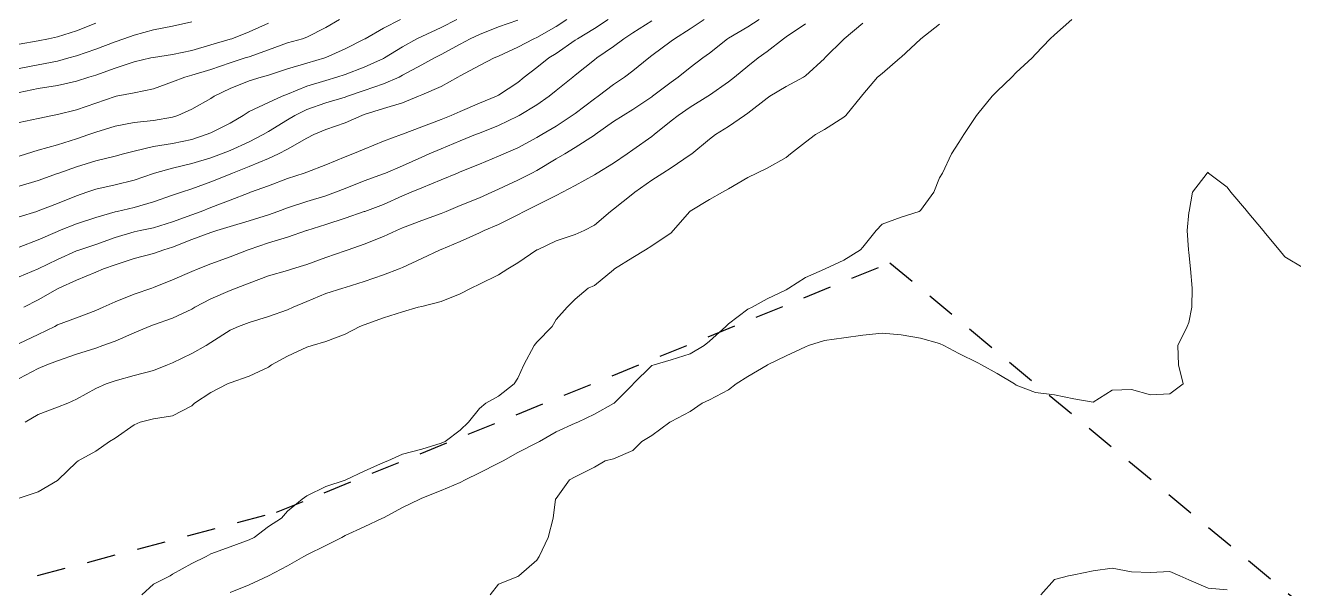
# Model space of a CAD drawing. Header units: centimetres. Extents: x 0 to 642158, y -847 to 649707.
# Drawn here: x 617068.91 to 617101.98, y 620159.41 to 620174.1 of the extents above; entities that cross this region are included whole.
import ezdxf

# ---------------------------------------------------------------- set-up
doc = ezdxf.new("R2010")
doc.units = ezdxf.units.CM
doc.header["$MEASUREMENT"] = 0
doc.linetypes.add('JIS_02_0.7', pattern=[1.35, 0.75, -0.6])
doc.layers.add('WAL_parcellaire agricole', color=7, linetype='JIS_02_0.7', lineweight=25)
doc.layers.add('WAL_topographie 0.5', color=253, linetype='Continuous', lineweight=20)

msp = doc.modelspace()

# ---------------------------------------------------------------- linework, layer by layer
at = {"layer": 'WAL_parcellaire agricole'}
msp.add_lwpolyline([(617008.458, 620154.4), (617004.365, 620160.596), (617050.958, 620154.904), (617075.457, 620161.407), (617091.456, 620167.909), (617122.459, 620142.163), (617165.706, 620162.168), (617223.952, 620191.924), (617274.948, 620218.93), (617287.196, 620231.681), (617256.444, 620253.677), (617263.942, 620268.928), (617277.439, 620290.929), (617285.816, 620301.128), (617299.437, 620313.432), (617306.604, 620316.52), (617318.353, 620318.751), (617331.123, 620318.633), (617342.936, 620315.937), (617354.937, 620308.938), (617365.438, 620299.44), (617398.944, 620245.444), (617410.112, 620235.279), (617419.446, 620223.447)], dxfattribs=at)
at = {"layer": 'WAL_topographie 0.5'}
for points in [[(617077.103, 620174.25), (617076.75, 620174.041), (617076.25, 620173.79), (617076.135, 620173.75), (617075.75, 620173.642), (617075.25, 620173.465), (617074.75, 620173.283), (617074.647, 620173.25), (617074.25, 620173.123), (617073.75, 620172.948), (617073.25, 620172.798), (617073.071, 620172.75), (617072.75, 620172.627), (617072.25, 620172.446), (617071.75, 620172.342), (617071.283, 620172.25), (617071.25, 620172.244), (617070.75, 620172.075), (617070.25, 620171.899), (617069.75, 620171.776), (617069.618, 620171.75), (617069.25, 620171.671), (617068.75, 620171.564)], [(617078.696, 620174.25), (617078.25, 620174.027), (617077.774, 620173.75), (617077.75, 620173.736), (617077.25, 620173.485), (617076.75, 620173.261), (617076.719, 620173.25), (617076.25, 620173.114), (617075.75, 620172.97), (617075.25, 620172.803), (617075.059, 620172.75), (617074.75, 620172.656), (617074.25, 620172.451), (617073.838, 620172.25), (617073.75, 620172.195), (617073.25, 620171.917), (617072.886, 620171.75), (617072.75, 620171.706), (617072.25, 620171.622), (617071.75, 620171.568), (617071.25, 620171.472), (617070.75, 620171.314), (617070.568, 620171.25), (617070.25, 620171.144), (617069.75, 620170.987), (617069.25, 620170.843), (617068.941, 620170.75), (617068.75, 620170.691)], [(617080.164, 620174.25), (617079.75, 620174.044), (617079.25, 620173.812), (617079.124, 620173.75), (617078.75, 620173.544), (617078.273, 620173.25), (617078.25, 620173.237), (617077.75, 620173.011), (617077.25, 620172.822), (617077.033, 620172.75), (617076.75, 620172.664), (617076.25, 620172.514), (617075.75, 620172.307), (617075.608, 620172.25), (617075.25, 620172.089), (617074.75, 620171.85), (617074.591, 620171.75), (617074.25, 620171.546), (617073.75, 620171.299), (617073.631, 620171.25), (617073.25, 620171.128), (617072.75, 620171.02), (617072.25, 620170.943), (617071.75, 620170.823), (617071.473, 620170.75), (617071.25, 620170.691), (617070.75, 620170.571), (617070.25, 620170.414), (617069.786, 620170.25), (617069.75, 620170.236), (617069.25, 620170.057), (617068.75, 620169.906)], [(617088.047, 620174.25), (617087.75, 620174.06), (617087.25, 620173.769), (617087.221, 620173.75), (617086.75, 620173.378), (617086.577, 620173.25), (617086.25, 620172.999), (617085.933, 620172.75), (617085.75, 620172.616), (617085.264, 620172.25), (617085.25, 620172.24), (617084.75, 620171.905), (617084.496, 620171.75), (617084.25, 620171.591), (617083.772, 620171.25), (617083.75, 620171.235), (617083.25, 620170.913), (617082.976, 620170.75), (617082.75, 620170.616), (617082.25, 620170.316), (617082.121, 620170.25), (617081.75, 620170.06), (617081.25, 620169.83), (617081.073, 620169.75), (617080.75, 620169.606), (617080.25, 620169.402), (617079.885, 620169.25), (617079.75, 620169.193), (617079.25, 620169.008), (617078.75, 620168.817), (617078.589, 620168.75), (617078.25, 620168.597), (617077.75, 620168.392), (617077.333, 620168.25), (617077.25, 620168.219), (617076.75, 620168.046), (617076.25, 620167.865), (617075.878, 620167.75), (617075.75, 620167.71), (617075.25, 620167.569), (617074.75, 620167.382), (617074.413, 620167.25), (617074.25, 620167.187), (617073.75, 620166.967), (617073.331, 620166.75), (617073.25, 620166.699), (617072.75, 620166.462), (617072.25, 620166.294), (617072.142, 620166.25), (617071.75, 620166.081), (617071.25, 620165.865), (617070.937, 620165.75), (617070.75, 620165.683), (617070.25, 620165.526), (617069.75, 620165.35), (617069.47, 620165.25), (617069.25, 620165.153), (617068.75, 620164.889)], [(617086.615, 620174.25), (617086.25, 620174.012), (617085.837, 620173.75), (617085.75, 620173.687), (617085.25, 620173.312), (617085.166, 620173.25), (617084.75, 620172.915), (617084.534, 620172.75), (617084.25, 620172.556), (617083.844, 620172.25), (617083.75, 620172.184), (617083.25, 620171.805), (617083.174, 620171.75), (617082.75, 620171.468), (617082.375, 620171.25), (617082.25, 620171.177), (617081.75, 620170.909), (617081.388, 620170.75), (617081.25, 620170.691), (617080.75, 620170.482), (617080.25, 620170.279), (617080.176, 620170.25), (617079.75, 620170.075), (617079.25, 620169.867), (617078.976, 620169.75), (617078.75, 620169.651), (617078.25, 620169.425), (617077.764, 620169.25), (617077.75, 620169.245), (617077.25, 620169.077), (617076.75, 620168.912), (617076.25, 620168.752), (617076.244, 620168.75), (617075.75, 620168.58), (617075.25, 620168.427), (617074.75, 620168.259), (617074.721, 620168.25), (617074.25, 620168.063), (617073.75, 620167.881), (617073.422, 620167.75), (617073.25, 620167.679), (617072.75, 620167.461), (617072.25, 620167.264), (617072.209, 620167.25), (617071.75, 620167.091), (617071.25, 620166.893), (617070.942, 620166.75), (617070.75, 620166.663), (617070.25, 620166.473), (617069.75, 620166.288), (617069.683, 620166.25), (617069.25, 620166.042), (617068.75, 620165.808)], [(617084.108, 620174.25), (617083.75, 620174.015), (617083.306, 620173.75), (617083.25, 620173.712), (617082.75, 620173.367), (617082.559, 620173.25), (617082.25, 620173.005), (617081.919, 620172.75), (617081.75, 620172.611), (617081.25, 620172.276), (617081.197, 620172.25), (617080.75, 620172.072), (617080.25, 620171.855), (617080.011, 620171.75), (617079.75, 620171.646), (617079.25, 620171.45), (617078.75, 620171.261), (617078.718, 620171.25), (617078.25, 620171.079), (617077.75, 620170.873), (617077.455, 620170.75), (617077.25, 620170.672), (617076.75, 620170.465), (617076.25, 620170.275), (617076.184, 620170.25), (617075.75, 620170.106), (617075.25, 620169.919), (617074.786, 620169.75), (617074.75, 620169.737), (617074.25, 620169.543), (617073.75, 620169.348), (617073.494, 620169.25), (617073.25, 620169.163), (617072.75, 620168.981), (617072.25, 620168.821), (617071.907, 620168.75), (617071.75, 620168.717), (617071.25, 620168.569), (617070.75, 620168.388), (617070.333, 620168.25), (617070.25, 620168.221), (617069.75, 620167.999), (617069.25, 620167.75), (617069.25, 620167.75), (617068.75, 620167.542)], [(617083.033, 620174.25), (617082.75, 620174.067), (617082.25, 620173.785), (617082.17, 620173.75), (617081.75, 620173.534), (617081.25, 620173.298), (617081.138, 620173.25), (617080.75, 620173.052), (617080.25, 620172.785), (617080.189, 620172.75), (617079.75, 620172.504), (617079.25, 620172.287), (617079.164, 620172.25), (617078.75, 620172.08), (617078.25, 620171.929), (617077.75, 620171.774), (617077.683, 620171.75), (617077.25, 620171.557), (617076.75, 620171.381), (617076.438, 620171.25), (617076.25, 620171.158), (617075.75, 620170.873), (617075.515, 620170.75), (617075.25, 620170.63), (617074.75, 620170.423), (617074.311, 620170.25), (617074.25, 620170.224), (617073.75, 620170.019), (617073.25, 620169.838), (617072.982, 620169.75), (617072.75, 620169.671), (617072.25, 620169.496), (617071.75, 620169.353), (617071.308, 620169.25), (617071.25, 620169.237), (617070.75, 620169.087), (617070.25, 620168.925), (617069.806, 620168.75), (617069.75, 620168.727), (617069.25, 620168.507), (617068.75, 620168.314)], [(617081.75, 620174.231), (617081.25, 620174.065), (617080.75, 620173.865), (617080.512, 620173.75), (617080.25, 620173.613), (617079.75, 620173.338), (617079.58, 620173.25), (617079.25, 620173.07), (617078.75, 620172.797), (617078.66, 620172.75), (617078.25, 620172.572), (617077.75, 620172.404), (617077.312, 620172.25), (617077.25, 620172.226), (617076.75, 620172.076), (617076.25, 620171.906), (617075.939, 620171.75), (617075.75, 620171.637), (617075.25, 620171.332), (617075.116, 620171.25), (617074.75, 620171.06), (617074.25, 620170.834), (617074.028, 620170.75), (617073.75, 620170.649), (617073.25, 620170.497), (617072.75, 620170.376), (617072.283, 620170.25), (617072.25, 620170.24), (617071.75, 620170.067), (617071.25, 620169.942), (617070.75, 620169.828), (617070.519, 620169.75), (617070.25, 620169.659), (617069.75, 620169.456), (617069.25, 620169.263), (617069.208, 620169.25), (617068.75, 620169.109)], [(617073.25, 620174.188), (617072.75, 620174.076), (617072.25, 620173.979), (617071.75, 620173.844), (617071.484, 620173.75), (617071.25, 620173.671), (617070.75, 620173.477), (617070.25, 620173.306), (617070.05, 620173.25), (617069.75, 620173.169), (617069.25, 620173.067), (617068.75, 620172.979)], [(617070.75, 620174.16), (617070.25, 620173.953), (617069.75, 620173.797), (617069.514, 620173.75), (617069.25, 620173.698), (617068.75, 620173.613)], [(617075.25, 620174.153), (617074.75, 620173.932), (617074.292, 620173.75), (617074.25, 620173.737), (617073.75, 620173.588), (617073.25, 620173.44), (617072.75, 620173.341), (617072.25, 620173.264), (617072.182, 620173.25), (617071.75, 620173.152), (617071.25, 620172.985), (617070.75, 620172.804), (617070.57, 620172.75), (617070.25, 620172.647), (617069.75, 620172.536), (617069.25, 620172.45), (617068.75, 620172.349)], [(617090.75, 620174.153), (617090.262, 620173.75), (617090.25, 620173.739), (617089.759, 620173.25), (617089.75, 620173.238), (617089.25, 620172.781), (617089.202, 620172.75), (617088.75, 620172.502), (617088.327, 620172.25), (617088.25, 620172.202), (617087.75, 620171.814), (617087.661, 620171.75), (617087.25, 620171.462), (617086.907, 620171.25), (617086.75, 620171.135), (617086.288, 620170.75), (617086.25, 620170.721), (617085.75, 620170.388), (617085.531, 620170.25), (617085.25, 620170.064), (617084.808, 620169.75), (617084.75, 620169.707), (617084.25, 620169.309), (617084.173, 620169.25), (617083.75, 620168.888), (617083.484, 620168.75), (617083.25, 620168.648), (617082.75, 620168.484), (617082.263, 620168.25), (617082.25, 620168.243), (617081.75, 620167.907), (617081.495, 620167.75), (617081.25, 620167.594), (617080.75, 620167.354), (617080.54, 620167.25), (617080.25, 620167.1), (617079.75, 620166.897), (617079.25, 620166.774), (617079.156, 620166.75), (617078.75, 620166.635), (617078.25, 620166.473), (617077.75, 620166.292), (617077.633, 620166.25), (617077.25, 620166.049), (617076.75, 620165.854), (617076.394, 620165.75), (617076.25, 620165.709), (617075.75, 620165.476), (617075.334, 620165.25), (617075.25, 620165.188), (617074.75, 620164.951), (617074.25, 620164.777), (617074.18, 620164.75), (617073.75, 620164.53), (617073.326, 620164.25), (617073.25, 620164.18), (617072.75, 620163.917), (617072.25, 620163.84), (617071.908, 620163.75), (617071.75, 620163.687), (617071.25, 620163.333), (617071.109, 620163.25), (617070.75, 620162.994), (617070.293, 620162.75), (617070.25, 620162.709), (617069.768, 620162.25), (617069.75, 620162.229), (617069.25, 620161.94), (617068.75, 620161.772)], [(617085.25, 620174.22), (617084.75, 620173.902), (617084.52, 620173.75), (617084.25, 620173.551), (617083.809, 620173.25), (617083.75, 620173.203), (617083.25, 620172.8), (617083.187, 620172.75), (617082.75, 620172.402), (617082.566, 620172.25), (617082.25, 620172.032), (617081.787, 620171.75), (617081.75, 620171.729), (617081.25, 620171.485), (617080.75, 620171.292), (617080.645, 620171.25), (617080.25, 620171.085), (617079.75, 620170.883), (617079.44, 620170.75), (617079.25, 620170.664), (617078.75, 620170.436), (617078.3, 620170.25), (617078.25, 620170.229), (617077.75, 620170.042), (617077.25, 620169.847), (617077.001, 620169.75), (617076.75, 620169.657), (617076.25, 620169.511), (617075.75, 620169.346), (617075.494, 620169.25), (617075.25, 620169.163), (617074.75, 620169.001), (617074.25, 620168.852), (617073.905, 620168.75), (617073.75, 620168.7), (617073.25, 620168.513), (617072.75, 620168.32), (617072.519, 620168.25), (617072.25, 620168.154), (617071.75, 620168.024), (617071.25, 620167.858), (617070.953, 620167.75), (617070.75, 620167.663), (617070.25, 620167.452), (617069.788, 620167.25), (617069.75, 620167.232), (617069.25, 620166.941), (617068.877, 620166.75)], [(617089.25, 620174.142), (617088.75, 620173.803), (617088.676, 620173.75), (617088.25, 620173.418), (617088.017, 620173.25), (617087.75, 620173.04), (617087.404, 620172.75), (617087.25, 620172.626), (617086.75, 620172.279), (617086.706, 620172.25), (617086.25, 620171.966), (617085.934, 620171.75), (617085.75, 620171.61), (617085.31, 620171.25), (617085.25, 620171.203), (617084.75, 620170.851), (617084.604, 620170.75), (617084.25, 620170.503), (617083.825, 620170.25), (617083.75, 620170.203), (617083.25, 620169.925), (617082.916, 620169.75), (617082.75, 620169.664), (617082.25, 620169.408), (617081.919, 620169.25), (617081.75, 620169.163), (617081.25, 620168.91), (617080.871, 620168.75), (617080.75, 620168.688), (617080.25, 620168.463), (617079.75, 620168.26), (617079.725, 620168.25), (617079.25, 620168.019), (617078.75, 620167.785), (617078.663, 620167.75), (617078.25, 620167.597), (617077.75, 620167.423), (617077.25, 620167.267), (617077.191, 620167.25), (617076.75, 620167.11), (617076.25, 620166.9), (617075.892, 620166.75), (617075.75, 620166.684), (617075.25, 620166.51), (617074.75, 620166.356), (617074.471, 620166.25), (617074.25, 620166.151), (617073.75, 620165.831), (617073.624, 620165.75), (617073.25, 620165.545), (617072.75, 620165.302), (617072.617, 620165.25), (617072.25, 620165.1), (617071.75, 620164.971), (617071.25, 620164.835), (617071.019, 620164.75), (617070.75, 620164.632), (617070.25, 620164.354), (617070.024, 620164.25), (617069.75, 620164.146), (617069.25, 620163.956), (617068.91, 620163.75)], [(617092.75, 620174.127), (617092.264, 620173.75), (617092.25, 620173.737), (617091.75, 620173.269), (617091.725, 620173.25), (617091.25, 620172.849), (617091.134, 620172.75), (617090.75, 620172.301), (617090.714, 620172.25), (617090.308, 620171.75), (617090.25, 620171.703), (617089.75, 620171.383), (617089.511, 620171.25), (617089.25, 620171.057), (617088.859, 620170.75), (617088.75, 620170.658), (617088.25, 620170.376), (617087.986, 620170.25), (617087.75, 620170.133), (617087.25, 620169.841), (617087.09, 620169.75), (617086.75, 620169.563), (617086.25, 620169.257), (617086.242, 620169.25), (617085.807, 620168.75), (617085.75, 620168.693), (617085.25, 620168.353), (617085.083, 620168.25), (617084.75, 620168.05), (617084.275, 620167.75), (617084.25, 620167.726), (617083.75, 620167.315), (617083.586, 620167.25), (617083.25, 620166.965), (617083.038, 620166.75), (617082.75, 620166.427), (617082.647, 620166.25), (617082.25, 620165.842), (617082.176, 620165.75), (617081.912, 620165.25), (617081.75, 620164.899), (617081.66, 620164.75), (617081.25, 620164.436), (617080.921, 620164.25), (617080.75, 620164.111), (617080.465, 620163.75), (617080.25, 620163.542), (617079.857, 620163.25), (617079.75, 620163.205), (617079.25, 620163.05), (617078.75, 620162.917), (617078.367, 620162.75), (617078.25, 620162.703), (617077.75, 620162.478), (617077.27, 620162.25), (617077.25, 620162.242), (617076.75, 620162.079), (617076.25, 620161.837), (617076.133, 620161.75), (617075.75, 620161.43), (617075.594, 620161.25), (617075.25, 620161.03), (617074.876, 620160.75), (617074.75, 620160.688), (617074.25, 620160.502), (617073.75, 620160.318), (617073.626, 620160.25), (617073.25, 620160.071), (617072.75, 620159.787), (617072.69, 620159.75), (617072.25, 620159.528), (617071.946, 620159.25)], [(617096.202, 620174.25), (617095.75, 620173.852), (617095.635, 620173.75), (617095.25, 620173.349), (617095.166, 620173.25), (617094.75, 620172.867), (617094.631, 620172.75), (617094.25, 620172.386), (617094.121, 620172.25), (617093.75, 620171.794), (617093.714, 620171.75), (617093.386, 620171.25), (617093.25, 620171.047), (617093.06, 620170.75), (617092.822, 620170.25), (617092.75, 620170.125), (617092.599, 620169.75), (617092.25, 620169.269), (617092.217, 620169.25), (617091.75, 620169.099), (617091.25, 620168.913), (617091.093, 620168.75), (617090.75, 620168.316), (617090.689, 620168.25), (617090.25, 620167.975), (617089.762, 620167.75), (617089.75, 620167.746), (617089.25, 620167.526), (617088.818, 620167.25), (617088.75, 620167.206), (617088.25, 620166.968), (617087.862, 620166.75), (617087.75, 620166.697), (617087.25, 620166.32), (617087.176, 620166.25), (617086.75, 620165.868), (617086.608, 620165.75), (617086.25, 620165.536), (617085.75, 620165.376), (617085.31, 620165.25), (617085.25, 620165.23), (617084.763, 620164.75), (617084.75, 620164.739), (617084.261, 620164.25), (617084.25, 620164.243), (617083.75, 620163.961), (617083.314, 620163.75), (617083.25, 620163.724), (617082.75, 620163.504), (617082.316, 620163.25), (617082.25, 620163.214), (617081.75, 620162.962), (617081.371, 620162.75), (617081.25, 620162.685), (617080.75, 620162.432), (617080.382, 620162.25), (617080.25, 620162.185), (617079.75, 620161.973), (617079.25, 620161.774), (617079.202, 620161.75), (617078.75, 620161.527), (617078.25, 620161.263), (617078.224, 620161.25), (617077.75, 620161.026), (617077.25, 620160.796), (617077.161, 620160.75), (617076.75, 620160.542), (617076.25, 620160.292), (617076.173, 620160.25), (617075.75, 620160.005), (617075.25, 620159.75), (617075.25, 620159.75), (617074.75, 620159.517), (617074.25, 620159.313)], [(617102.25, 620167.768), (617101.75, 620168.063), (617101.601, 620168.25), (617101.25, 620168.67), (617101.186, 620168.75), (617100.766, 620169.25), (617100.75, 620169.27), (617100.339, 620169.75), (617100.25, 620169.878), (617099.764, 620170.25), (617099.75, 620170.27), (617099.722, 620170.25), (617099.344, 620169.75), (617099.254, 620169.25), (617099.25, 620169.219), (617099.203, 620168.75), (617099.24, 620168.25), (617099.25, 620168.176), (617099.296, 620167.75), (617099.337, 620167.25), (617099.327, 620166.75), (617099.25, 620166.354), (617099.208, 620166.25), (617098.962, 620165.75), (617098.98, 620165.25), (617099.104, 620164.75), (617098.75, 620164.492), (617098.25, 620164.465), (617097.75, 620164.606), (617097.25, 620164.588), (617096.75, 620164.278), (617096.25, 620164.36), (617095.75, 620164.47), (617095.25, 620164.528), (617094.75, 620164.721), (617094.707, 620164.75), (617094.25, 620165.025), (617093.844, 620165.25), (617093.75, 620165.303), (617093.25, 620165.544), (617092.864, 620165.75), (617092.75, 620165.805), (617092.25, 620165.946), (617091.75, 620166.028), (617091.25, 620166.075), (617090.75, 620166.022), (617090.25, 620165.95), (617089.75, 620165.887), (617089.333, 620165.75), (617089.25, 620165.721), (617088.75, 620165.482), (617088.263, 620165.25), (617088.25, 620165.243), (617087.75, 620164.941), (617087.442, 620164.75), (617087.25, 620164.594), (617086.75, 620164.336), (617086.561, 620164.25), (617086.25, 620164.034), (617085.75, 620163.769), (617085.715, 620163.75), (617085.25, 620163.405), (617084.983, 620163.25), (617084.75, 620163.017), (617084.25, 620162.798), (617084.028, 620162.75), (617083.75, 620162.581), (617083.25, 620162.328), (617083.1, 620162.25), (617082.75, 620161.762), (617082.737, 620161.75), (617082.673, 620161.25), (617082.543, 620160.75), (617082.307, 620160.25), (617082.25, 620160.155), (617081.778, 620159.75), (617081.75, 620159.734), (617081.25, 620159.533), (617081.032, 620159.25)], [(617100.25, 620159.381), (617099.75, 620159.424), (617099.25, 620159.647), (617099.013, 620159.75), (617098.75, 620159.864), (617098.25, 620159.838), (617097.75, 620159.849), (617097.25, 620159.944), (617096.75, 620159.875), (617096.25, 620159.774), (617096.107, 620159.75), (617095.75, 620159.654), (617095.388, 620159.25)]]:
    msp.add_lwpolyline(points, dxfattribs=at)

doc.saveas('drawing.dxf')
